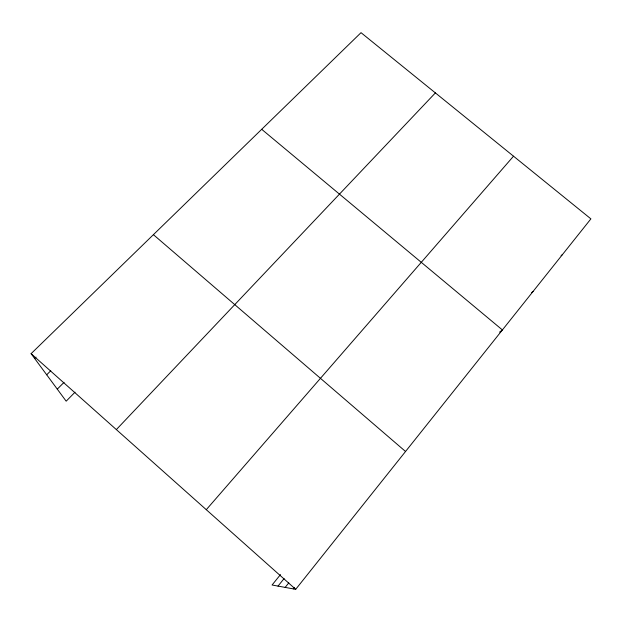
<?xml version="1.0" encoding="UTF-8"?>
<svg xmlns="http://www.w3.org/2000/svg" width="622" height="622" viewBox="0 0 622 622"><rect width="100%" height="100%" fill="white"/><g stroke="black" fill="none" stroke-linecap="round" stroke-linejoin="round"><path stroke-width="0.93" d="M280.506 574.58L272.071 585.007L295.707 589.329L590.9 218.874L361.024 32.671L31.1 353.669L66.173 401.182L75.037 392.187M293.281 588.886L294.486 587.37M285.156 587.401L288.802 582.853M278.026 586.095L284.098 578.561M206.286 509.69L513.523 156.2M116.353 429.592L435.384 92.903M57.278 389.131L64.05 382.343M46.689 374.786L50.779 370.735M34.669 358.505L36.053 357.152M561.091 255.696L562.552 254.452M531.701 292.565L533.07 291.446M499.567 332.125L502.397 329.94L261.699 129.306M153.409 234.673L405.544 451.486M31.1 353.669L295.707 589.329"/></g></svg>
